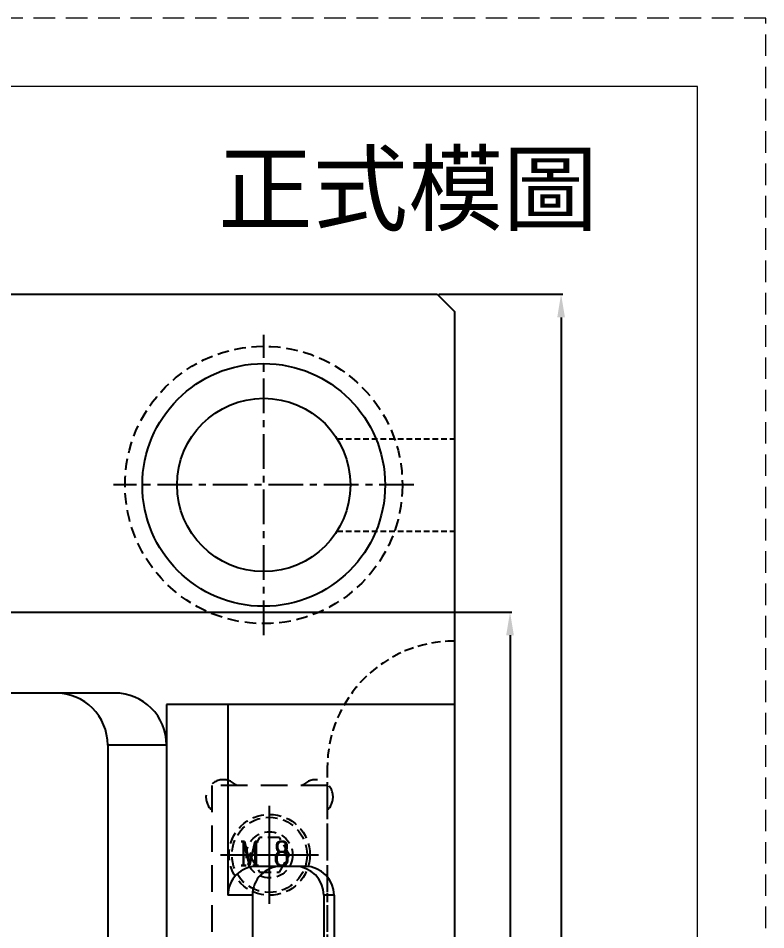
# Model space of a CAD drawing. Header units: millimetres. Extents: x 28656 to 29764, y -21384 to -20601.
# Drawn here: x 29634.6 to 29764, y -20758.2 to -20600.5 of the extents above; entities that cross this region are included whole.
import ezdxf

# ---------------------------------------------------------------- set-up
doc = ezdxf.new("R2010")
doc.units = ezdxf.units.MM
doc.header["$LTSCALE"] = 8
for name, pattern in [('CENTER', [2, 1.25, -0.25, 0.25, -0.25]), ('CENTER2', [1.125, 0.75, -0.125, 0.125, -0.125]), ('DASHED', [0.75, 0.5, -0.25]), ('HIDDEN', [0.375, 0.25, -0.125])]:
    doc.linetypes.add(name, pattern=pattern)
doc.layers.get('DEFPOINTS').update_dxf_attribs({"color": 6})
for name, color, linetype in [('A', 7, 'Continuous'), ('cen', 1, 'CENTER'), ('hidden', 4, 'HIDDEN'), ('SCREW', 52, 'HIDDEN'), ('SLIDE', 6, 'Continuous')]:
    doc.layers.add(name, color=color, linetype=linetype)
doc.layers.add('dim', color=3, linetype='Continuous', lineweight=15)
doc.layers.add('MBOM-ASSIS-LAYER', color=71, linetype='Continuous', lineweight=9)
doc.styles.add('ROMANC', font='RomanC.ttf', dxfattribs={"width": 0.8, "height": 7})
doc.styles.get("Standard").update_dxf_attribs({"font": 'txt.shx', "width": 0.8, "bigfont": 'chineset.shx'})
doc.styles.add('style1', font='mingliu.ttc', dxfattribs={"width": 0.75})
doc.dimstyles.new('ISO-25', dxfattribs={"dimtxt": 5, "dimasz": 4, "dimexe": 0.3, "dimexo": 0.3, "dimtad": 0, "dimzin": 1, "dimdsep": 46, "dimtxsty": 'Standard', "dimcen": 0, "dimclrd": 3, "dimclre": 3, "dimclrt": 3, "dimazin": 0, "dimtfac": 1, "dimtofl": 0, "dimtmove": 0, "dimatfit": 0, "dimfxl": 0, "dimarcsym": 0})

# ---------------------------------------------------------------- blocks, each defined once
blk = doc.blocks.new('*D26673')
at = {"layer": 'DEFPOINTS', "color": 0}
for p in [(29707.12, -20648.27), (29728.57, -20648.27), (29707.12, -20998.27)]:
    blk.add_point(p, dxfattribs=at)
at = {"layer": 'dim', "color": 3, "lineweight": -2}
for p, q in [((29707.42, -20648.27), (29728.87, -20648.27)), ((29728.57, -20652.27), (29728.57, -20813.64)), ((29728.57, -20994.27), (29728.57, -20832.89)), ((29707.42, -20998.27), (29728.87, -20998.27))]:
    blk.add_line(p, q, dxfattribs=at)
at = {"layer": 'dim', "color": 3}
for points in [[(29729.24, -20652.27), (29727.91, -20652.27), (29728.57, -20648.27)], [(29727.91, -20994.27), (29729.24, -20994.27), (29728.57, -20998.27)]]:
    blk.add_solid(points, dxfattribs=at)
at = {"layer": 'dim', "color": 3, "insert": (29728.57, -20823.27), "char_height": 5, "attachment_point": 5, "rotation": 90}
blk.add_mtext('350.00', dxfattribs=at)
blk = doc.blocks.new('*D26674')
at = {"layer": 'DEFPOINTS', "color": 0}
for p in [(29611.12, -20703.27), (29611.12, -20943.27), (29719.74, -20943.27)]:
    blk.add_point(p, dxfattribs=at)
at = {"layer": 'dim', "color": 3, "lineweight": -2}
for p, q in [((29611.42, -20703.27), (29720.04, -20703.27)), ((29719.74, -20707.27), (29719.74, -20813.64)), ((29719.74, -20939.27), (29719.74, -20832.89)), ((29611.42, -20943.27), (29720.04, -20943.27))]:
    blk.add_line(p, q, dxfattribs=at)
at = {"layer": 'dim', "color": 3}
for points in [[(29720.4, -20707.27), (29719.07, -20707.27), (29719.74, -20703.27)], [(29719.07, -20939.27), (29720.4, -20939.27), (29719.74, -20943.27)]]:
    blk.add_solid(points, dxfattribs=at)
at = {"layer": 'dim', "color": 3, "insert": (29719.74, -20823.27), "char_height": 5, "attachment_point": 5, "rotation": 90}
blk.add_mtext('240.00', dxfattribs=at)
blk = doc.blocks.new('20160810.152407')
at = {"layer": 'SLIDE'}
for p, q in [((-49.81, 98), (0, 98)), ((-10.61, 65), (-10.61, 98)), ((0, 0), (0, 98)), ((-23.99, 70), (-15.61, 70)), ((-28.99, 65), (-27.23, 65)), ((-28.99, 33), (-28.99, 65)), ((-27.23, 33), (-27.23, 65)), ((-14.86, 65), (-10.61, 65)), ((-14.86, 33), (-14.86, 65)), ((-28.99, 33), (-27.23, 33)), ((-14.86, 33), (-10.61, 33)), ((-10.61, 0), (-10.61, 33)), ((-23.99, 28), (-15.61, 28)), ((-49.81, 0), (0, 0))]:
    blk.add_line(p, q, dxfattribs=at)
for centre, start, end in [((-23.99, 65), 90, 180), ((-22.23, 65), 90, 180), ((-19.86, 65), 0, 90), ((-15.61, 65), 0, 90), ((-23.99, 33), 180, 270), ((-22.23, 33), 180, 270), ((-19.86, 33), 270, 0), ((-15.61, 33), 270, 0)]:
    blk.add_arc(centre, 5, start, end, dxfattribs=at)
blk = doc.blocks.new('cb_8')
at = {"linetype": 'HIDDEN'}
blk.add_circle((0, 0), 7, dxfattribs=at)
at = {"layer": 'SCREW', "linetype": 'CENTER2', "ltscale": 5}
for p, q in [((0, -8.5), (0, 8.5)), ((-8.5, 0), (8.5, 0))]:
    blk.add_line(p, q, dxfattribs=at)
at = {"layer": 'SCREW'}
blk.add_lwpolyline([(-1.73, 3), (-3.46, 0), (-1.73, -3), (1.73, -3), (3.46, 0), (1.73, 3)], close=True, dxfattribs=at)
for radius in [6.5, 4]:
    blk.add_circle((0, 0), radius, dxfattribs=at)
at = {"layer": 'dim', "style": 'ROMANC', "width": 0.8}
blk.add_text('M 8', height=4.186, dxfattribs=at).set_placement((-5.2, -1.86))
blk = doc.blocks.new('20100617.142056')
at = {"layer": 'MBOM-ASSIS-LAYER', "linetype": 'DASHED'}
for p, q in [((0, 841), (-1189, 841)), ((0, 0), (0, 841))]:
    blk.add_line(p, q, dxfattribs=at)
at = {"layer": 'MBOM-ASSIS-LAYER'}
for p, q in [((-12.7, 828.3), (-1176.3, 828.3)), ((-12.7, 12.7), (-12.7, 828.3))]:
    blk.add_line(p, q, dxfattribs=at)

msp = doc.modelspace()

# ---------------------------------------------------------------- linework, layer by layer
for p, q in [((29413.117, -20648.266), (29707.117, -20648.266)), ((29707.117, -20648.266), (29710.117, -20651.266)), ((29710.117, -20651.266), (29710.117, -20995.266)), ((29651.305, -20717.266), (29620.117, -20717.266)), ((29650.117, -20726.266), (29650.117, -20810.266)), ((29660.305, -20726.266), (29650.117, -20726.266)), ((29660.305, -20726.266), (29660.305, -20810.266))]:
    msp.add_line(p, q)
at = {"color": 8, "linetype": 'HIDDEN', "ltscale": 0.5}
for p, q in [((29689.806, -20673.266), (29710.117, -20673.266)), ((29689.806, -20689.266), (29710.117, -20689.266))]:
    msp.add_line(p, q, dxfattribs=at)
at = {"color": 8, "linetype": 'HIDDEN', "ltscale": 0.8}
msp.add_line((29688.117, -20730.266), (29688.117, -20916.266), dxfattribs=at)
for radius in [21, 15]:
    msp.add_circle((29677.117, -20681.266), radius)
msp.add_arc((29710.117, -20730.266), 22, 90, 180, dxfattribs=at)
for centre in [(29641.117, -20726.266), (29651.305, -20726.266)]:
    msp.add_arc(centre, 9, 0, 90)
at = {"layer": 'cen', "ltscale": 0.6}
for p, q in [((29677.117, -20707.266), (29677.117, -20655.266)), ((29703.117, -20681.266), (29651.117, -20681.266))]:
    msp.add_line(p, q, dxfattribs=at)
at = {"layer": 'hidden'}
msp.add_circle((29677.117, -20681.266), 24, dxfattribs=at)
at = {"layer": 'SLIDE', "linetype": 'HIDDEN', "ltscale": 2.3}
for p, q in [((29668.117, -20733.266), (29668.117, -20803.266)), ((29688.117, -20733.266), (29668.117, -20733.266)), ((29688.117, -20733.266), (29688.117, -20803.266))]:
    msp.add_line(p, q, dxfattribs=at)
for centre, start, end in [((29670.117, -20735.266), 41.81031, 228.18969), ((29686.117, -20735.266), 311.81031, 138.18969)]:
    msp.add_arc(centre, 3, start, end, dxfattribs=at)

# ---------------------------------------------------------------- block references
at = {"layer": 'MBOM-ASSIS-LAYER', "xscale": 0.931642561074642, "yscale": 0.931642561074642, "zscale": 0.931642561074642}
msp.add_blockref('20100617.142056', (29763.991, -21384.023), dxfattribs=at)
at = {"layer": 'SCREW'}
msp.add_blockref('cb_8', (29678.117, -20745.266), dxfattribs=at)
at = {"layer": 'SLIDE', "rotation": 180}
msp.add_blockref('20160810.152407', (29660.305, -20719.266), dxfattribs=at)

# ---------------------------------------------------------------- texts
at = {"layer": 'A', "color": 6, "style": 'style1'}
msp.add_text('正式模圖', height=12.053, dxfattribs=at).set_placement((29669.191, -20636.042))

# ---------------------------------------------------------------- dimensions: what is measured, and where the dimension line sits
at = {"layer": 'dim'}
dim = msp.add_linear_dim(base=(29728.572, -20648.266), p1=(29707.117, -20998.266), p2=(29707.117, -20648.266), angle=90, dimstyle='ISO-25', dxfattribs=at)
dim.commit()
dim.dimension.update_dxf_attribs({"geometry": '*D26673', "text_midpoint": (29728.572, -20823.266), "dimtype": 160})
dim = msp.add_linear_dim(base=(29719.735, -20943.266), p1=(29611.117, -20703.266), p2=(29611.117, -20943.266), angle=90, dimstyle='ISO-25', dxfattribs=at)
dim.commit()
dim.dimension.update_dxf_attribs({"geometry": '*D26674', "text_midpoint": (29719.735, -20823.266)})

doc.saveas('drawing.dxf')
